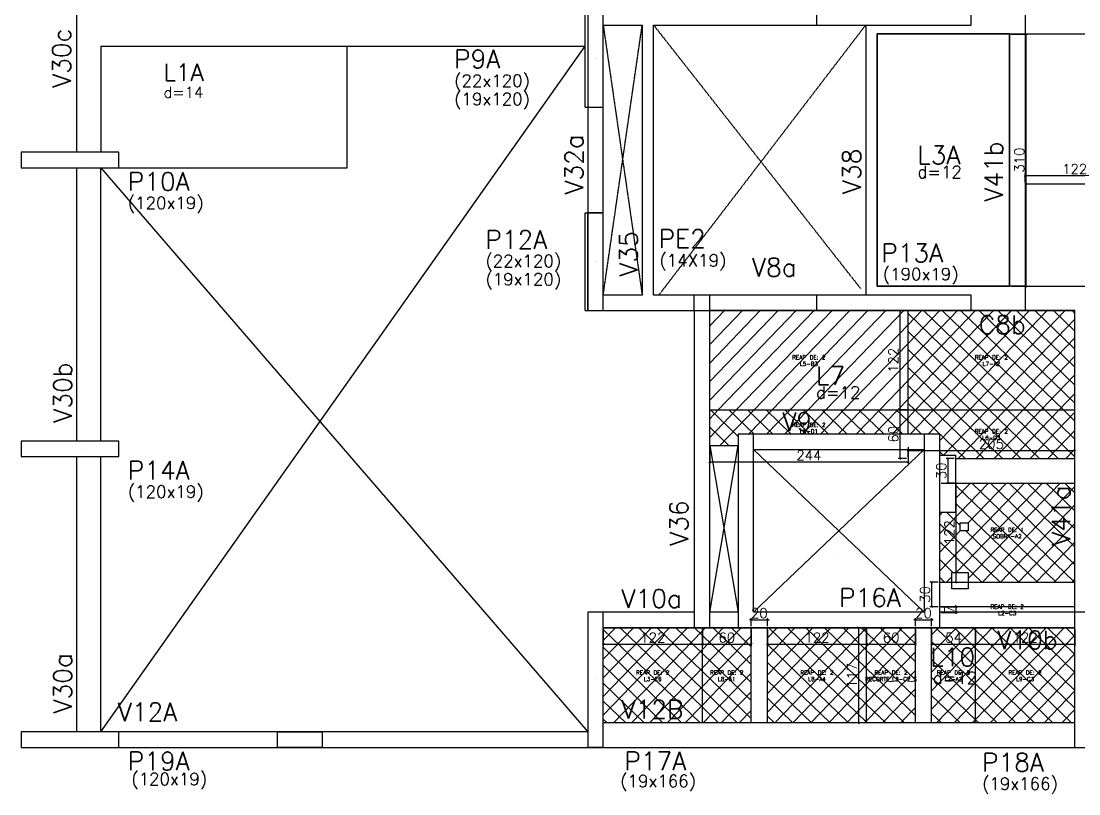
# Model space of a CAD drawing. Extents: x -40810 to 33675, y -2018 to 21213.
# Drawn here: x 17748 to 19049, y 14412 to 15362 of the extents above; entities that cross this region are included whole.
import ezdxf
from ezdxf.enums import TextEntityAlignment as Align

# ---------------------------------------------------------------- set-up
doc = ezdxf.new("R2010")
doc.units = 0
doc.linetypes.add('ESTILO_TQS_0001', pattern=[1, 0.7, -0.3])
doc.linetypes.add('TRAZO_HUECO', pattern=[0.75, 0.5, -0.25])
doc.layers.get('0').update_dxf_attribs({"color": 1, "lineweight": 9})
for name, color, linetype in [('1', 5, 'Continuous'), ('10', 7, 'Continuous'), ('12', 3, 'Continuous'), ('13', 7, 'Continuous'), ('18', 9, 'Continuous'), ('19', 5, 'Continuous'), ('201', 7, 'ESTILO_TQS_0001'), ('241', 7, 'TRAZO_HUECO'), ('242', 3, 'Continuous'), ('3', 2, 'Continuous'), ('4', 2, 'Continuous'), ('42', 7, 'Continuous'), ('8', 5, 'Continuous'), ('9', 3, 'Continuous'), ('NOMENCLATURA', 7, 'Continuous'), ('P-NOTAS', 7, 'Continuous'), ('Painéis', 255, 'Continuous')]:
    doc.layers.add(name, color=color, linetype=linetype)
doc.layers.add('REAPROVEITAMENTO', color=251, linetype='Continuous', lineweight=9)
doc.styles.add('Romans', font='romans.shx', dxfattribs={"height": 12})
doc.styles.get("Standard").update_dxf_attribs({"font": 'romans.shx', "width": 0.8})
doc.styles.add('standart', font='txt.shx')
doc.dimstyles.new('cotas', dxfattribs={"dimtxt": 9, "dimasz": 2, "dimexe": 2, "dimexo": 2, "dimgap": 2, "dimtad": 1, "dimdec": 1, "dimzin": 12, "dimdsep": 46, "dimtxsty": 'Romans', "dimblk": 'OBLIQUE', "dimcen": 9, "dimclrd": 4, "dimclre": 4, "dimclrt": 240, "dimaunit": 1, "dimadec": 8, "dimazin": 3, "dimtfac": 1, "dimtdec": 1, "dimtix": 1, "dimtmove": 0, "dimatfit": 2, "dimldrblk": 'OBLIQUE', "dimfxl": 1, "dimtolj": 1, "dimtzin": 0, "dimlwd": -1, "dimlwe": -1, "dimarcsym": 0})
pattern_1 = [(46, (-222.171, -201.545), (-11.419519, 11.027702), []), (136, (-222.171, -201.545), (-11.027702, -11.419519), [])]

# ---------------------------------------------------------------- blocks, each defined once
blk = doc.blocks.new('_Oblique')
at = {"color": 0, "linetype": 'ByBlock', "lineweight": -2}
blk.add_line((-0.5, -0.5), (0.5, 0.5), dxfattribs=at)
blk = doc.blocks.new('*D4016')
at = {"layer": 'Defpoints', "color": 0, "linetype": 'Continuous', "ltscale": 30, "transparency": 16777216}
for p in [(18963.6, 15346.2), (18963.6, 15036.2), (18983.6, 15036.2)]:
    blk.add_point(p, dxfattribs=at)
at = {"layer": 'P-NOTAS', "color": 4, "linetype": 'Continuous', "ltscale": 30, "transparency": 16777216}
for p, q in [((18965.6, 15346.2), (18985.6, 15346.2)), ((18983.6, 15346.2), (18983.6, 15036.2)), ((18965.6, 15036.2), (18985.6, 15036.2))]:
    blk.add_line(p, q, dxfattribs=at)
at = {"layer": 'P-NOTAS', "color": 4, "linetype": 'Continuous', "ltscale": 30, "transparency": 16777216, "xscale": 2, "yscale": 2, "zscale": 2}
for p, rotation in [((18983.6, 15346.2), 90), ((18983.6, 15036.2), 270)]:
    blk.add_blockref('_Oblique', p, dxfattribs=dict(at, rotation=rotation))
at = {"layer": 'P-NOTAS', "color": 240, "linetype": 'Continuous', "ltscale": 30, "transparency": 16777216, "insert": (18975.6, 15191.2), "char_height": 12, "attachment_point": 5, "rotation": 90, "style": 'Romans'}
blk.add_mtext('\\A1;310', dxfattribs=at)
blk = doc.blocks.new('*D4017')
at = {"layer": 'Defpoints', "color": 0, "linetype": 'Continuous', "ltscale": 30, "transparency": 16777216}
for p in [(18594.7, 14840.2), (18838.7, 14840.2), (18838.7, 14820.2)]:
    blk.add_point(p, dxfattribs=at)
at = {"layer": 'P-NOTAS', "color": 4, "linetype": 'Continuous', "ltscale": 30, "transparency": 16777216}
for p, q in [((18594.7, 14838.2), (18594.7, 14818.2)), ((18838.7, 14838.2), (18838.7, 14818.2)), ((18594.7, 14820.2), (18838.7, 14820.2))]:
    blk.add_line(p, q, dxfattribs=at)
at = {"layer": 'P-NOTAS', "color": 4, "linetype": 'Continuous', "ltscale": 30, "transparency": 16777216, "xscale": 2, "yscale": 2, "zscale": 2, "rotation": 180}
blk.add_blockref('_Oblique', (18594.7, 14820.2), dxfattribs=at)
at = {"layer": 'P-NOTAS', "color": 4, "linetype": 'Continuous', "ltscale": 30, "transparency": 16777216, "xscale": 2, "yscale": 2, "zscale": 2}
blk.add_blockref('_Oblique', (18838.7, 14820.2), dxfattribs=at)
at = {"layer": 'P-NOTAS', "color": 240, "linetype": 'Continuous', "ltscale": 30, "transparency": 16777216, "insert": (18716.7, 14828.2), "char_height": 12, "attachment_point": 5, "style": 'Romans'}
blk.add_mtext('\\A1;244', dxfattribs=at)
blk = doc.blocks.new('*D4018')
at = {"layer": 'Defpoints', "color": 0, "linetype": 'Continuous', "ltscale": 30, "transparency": 16777216}
for p in [(19043.7, 14834.2), (18838.7, 14824.2), (19043.7, 14824.2)]:
    blk.add_point(p, dxfattribs=at)
at = {"layer": 'P-NOTAS', "color": 4, "linetype": 'Continuous', "ltscale": 30, "transparency": 16777216}
for p, q in [((18838.7, 14826.2), (18838.7, 14836.2)), ((18838.7, 14834.2), (19043.7, 14834.2)), ((19043.7, 14826.2), (19043.7, 14836.2))]:
    blk.add_line(p, q, dxfattribs=at)
at = {"layer": 'P-NOTAS', "color": 4, "linetype": 'Continuous', "ltscale": 30, "transparency": 16777216, "xscale": 2, "yscale": 2, "zscale": 2, "rotation": 180}
blk.add_blockref('_Oblique', (18838.7, 14834.2), dxfattribs=at)
at = {"layer": 'P-NOTAS', "color": 4, "linetype": 'Continuous', "ltscale": 30, "transparency": 16777216, "xscale": 2, "yscale": 2, "zscale": 2}
blk.add_blockref('_Oblique', (19043.7, 14834.2), dxfattribs=at)
at = {"layer": 'P-NOTAS', "color": 240, "linetype": 'Continuous', "ltscale": 30, "transparency": 16777216, "insert": (18941.2, 14842.2), "char_height": 12, "attachment_point": 5, "style": 'Romans'}
blk.add_mtext('\\A1;205', dxfattribs=at)
blk = doc.blocks.new('*D4019')
at = {"layer": 'Defpoints', "color": 0, "linetype": 'Continuous', "ltscale": 30, "transparency": 16777216}
for p in [(18838.6, 15006.2), (18828.6, 14884.2), (18838.6, 14884.2)]:
    blk.add_point(p, dxfattribs=at)
at = {"layer": 'P-NOTAS', "color": 4, "linetype": 'Continuous', "ltscale": 30, "transparency": 16777216}
for p, q in [((18836.6, 15006.2), (18826.6, 15006.2)), ((18828.6, 15006.2), (18828.6, 14884.2)), ((18836.6, 14884.2), (18826.6, 14884.2))]:
    blk.add_line(p, q, dxfattribs=at)
at = {"layer": 'P-NOTAS', "color": 4, "linetype": 'Continuous', "ltscale": 30, "transparency": 16777216, "xscale": 2, "yscale": 2, "zscale": 2}
for p, rotation in [((18828.6, 15006.2), 90), ((18828.6, 14884.2), 270)]:
    blk.add_blockref('_Oblique', p, dxfattribs=dict(at, rotation=rotation))
at = {"layer": 'P-NOTAS', "color": 240, "linetype": 'Continuous', "ltscale": 30, "transparency": 16777216, "insert": (18820.6, 14945.2), "char_height": 12, "attachment_point": 5, "rotation": 90, "style": 'Romans'}
blk.add_mtext('\\A1;122', dxfattribs=at)
blk = doc.blocks.new('*D4020')
at = {"layer": 'Defpoints', "color": 0, "linetype": 'Continuous', "ltscale": 30, "transparency": 16777216}
for p in [(18838.6, 14884.2), (18828.6, 14824.2), (18838.6, 14824.2)]:
    blk.add_point(p, dxfattribs=at)
at = {"layer": 'P-NOTAS', "color": 4, "linetype": 'Continuous', "ltscale": 30, "transparency": 16777216}
for p, q in [((18836.6, 14884.2), (18826.6, 14884.2)), ((18828.6, 14884.2), (18828.6, 14824.2)), ((18836.6, 14824.2), (18826.6, 14824.2))]:
    blk.add_line(p, q, dxfattribs=at)
at = {"layer": 'P-NOTAS', "color": 4, "linetype": 'Continuous', "ltscale": 30, "transparency": 16777216, "xscale": 2, "yscale": 2, "zscale": 2}
for p, rotation in [((18828.6, 14884.2), 90), ((18828.6, 14824.2), 270)]:
    blk.add_blockref('_Oblique', p, dxfattribs=dict(at, rotation=rotation))
at = {"layer": 'P-NOTAS', "color": 240, "linetype": 'Continuous', "ltscale": 30, "transparency": 16777216, "insert": (18820.6, 14854.2), "char_height": 12, "attachment_point": 5, "rotation": 90, "style": 'Romans'}
blk.add_mtext('\\A1;60', dxfattribs=at)
blk = doc.blocks.new('*D4021')
at = {"layer": 'Defpoints', "color": 0, "linetype": 'Continuous', "ltscale": 30, "transparency": 16777216}
for p in [(18897.6, 14824.2), (18887.6, 14794.2), (18897.6, 14794.2)]:
    blk.add_point(p, dxfattribs=at)
at = {"layer": 'P-NOTAS', "color": 4, "linetype": 'Continuous', "ltscale": 30, "transparency": 16777216}
for p, q in [((18895.6, 14824.2), (18885.6, 14824.2)), ((18887.6, 14824.2), (18887.6, 14794.2)), ((18895.6, 14794.2), (18885.6, 14794.2))]:
    blk.add_line(p, q, dxfattribs=at)
at = {"layer": 'P-NOTAS', "color": 4, "linetype": 'Continuous', "ltscale": 30, "transparency": 16777216, "xscale": 2, "yscale": 2, "zscale": 2}
for p, rotation in [((18887.6, 14824.2), 90), ((18887.6, 14794.2), 270)]:
    blk.add_blockref('_Oblique', p, dxfattribs=dict(at, rotation=rotation))
at = {"layer": 'P-NOTAS', "color": 240, "linetype": 'Continuous', "ltscale": 30, "transparency": 16777216, "insert": (18879.6, 14809.2), "char_height": 12, "attachment_point": 5, "rotation": 90, "style": 'Romans'}
blk.add_mtext('\\A1;30', dxfattribs=at)
blk = doc.blocks.new('*D4022')
at = {"layer": 'Defpoints', "color": 0, "linetype": 'Continuous', "ltscale": 30, "transparency": 16777216}
for p in [(18877.6, 14794.2), (18877.6, 14672.2), (18897.6, 14672.2)]:
    blk.add_point(p, dxfattribs=at)
at = {"layer": 'P-NOTAS', "color": 4, "linetype": 'Continuous', "ltscale": 30, "transparency": 16777216}
for p, q in [((18879.6, 14794.2), (18899.6, 14794.2)), ((18897.6, 14794.2), (18897.6, 14672.2)), ((18879.6, 14672.2), (18899.6, 14672.2))]:
    blk.add_line(p, q, dxfattribs=at)
at = {"layer": 'P-NOTAS', "color": 4, "linetype": 'Continuous', "ltscale": 30, "transparency": 16777216, "xscale": 2, "yscale": 2, "zscale": 2}
for p, rotation in [((18897.6, 14794.2), 90), ((18897.6, 14672.2), 270)]:
    blk.add_blockref('_Oblique', p, dxfattribs=dict(at, rotation=rotation))
at = {"layer": 'P-NOTAS', "color": 240, "linetype": 'Continuous', "ltscale": 30, "transparency": 16777216, "insert": (18889.6, 14733.2), "char_height": 12, "attachment_point": 5, "rotation": 90, "style": 'Romans'}
blk.add_mtext('\\A1;122', dxfattribs=at)
blk = doc.blocks.new('*D4023')
at = {"layer": 'Defpoints', "color": 0, "linetype": 'Continuous', "ltscale": 30, "transparency": 16777216}
for p in [(18877.6, 14672.2), (18867.6, 14642.2), (18877.6, 14642.2)]:
    blk.add_point(p, dxfattribs=at)
at = {"layer": 'P-NOTAS', "color": 4, "linetype": 'Continuous', "ltscale": 30, "transparency": 16777216}
for p, q in [((18875.6, 14672.2), (18865.6, 14672.2)), ((18867.6, 14672.2), (18867.6, 14642.2)), ((18875.6, 14642.2), (18865.6, 14642.2))]:
    blk.add_line(p, q, dxfattribs=at)
at = {"layer": 'P-NOTAS', "color": 4, "linetype": 'Continuous', "ltscale": 30, "transparency": 16777216, "xscale": 2, "yscale": 2, "zscale": 2}
for p, rotation in [((18867.6, 14672.2), 90), ((18867.6, 14642.2), 270)]:
    blk.add_blockref('_Oblique', p, dxfattribs=dict(at, rotation=rotation))
at = {"layer": 'P-NOTAS', "color": 240, "linetype": 'Continuous', "ltscale": 30, "transparency": 16777216, "insert": (18859.6, 14657.2), "char_height": 12, "attachment_point": 5, "rotation": 90, "style": 'Romans'}
blk.add_mtext('\\A1;30', dxfattribs=at)
blk = doc.blocks.new('*D4024')
at = {"layer": 'Defpoints', "color": 0, "linetype": 'Continuous', "ltscale": 30, "transparency": 16777216}
for p in [(18877.6, 14642.2), (18877.6, 14635.2), (18897.6, 14635.2)]:
    blk.add_point(p, dxfattribs=at)
at = {"layer": 'P-NOTAS', "color": 4, "linetype": 'Continuous', "ltscale": 30, "transparency": 16777216}
for p, q in [((18879.6, 14642.2), (18899.6, 14642.2)), ((18897.6, 14642.2), (18897.6, 14644.2)), ((18897.6, 14642.2), (18897.6, 14635.2)), ((18879.6, 14635.2), (18899.6, 14635.2)), ((18897.6, 14635.2), (18897.6, 14633.2))]:
    blk.add_line(p, q, dxfattribs=at)
at = {"layer": 'P-NOTAS', "color": 4, "linetype": 'Continuous', "ltscale": 30, "transparency": 16777216, "xscale": 2, "yscale": 2, "zscale": 2}
for p, rotation in [((18897.6, 14642.2), 270), ((18897.6, 14635.2), 90)]:
    blk.add_blockref('_Oblique', p, dxfattribs=dict(at, rotation=rotation))
at = {"layer": 'P-NOTAS', "color": 240, "linetype": 'Continuous', "ltscale": 30, "transparency": 16777216, "insert": (18889.6, 14638.7), "char_height": 12, "attachment_point": 5, "rotation": 90, "style": 'Romans'}
blk.add_mtext('\\A1;7', dxfattribs=at)
blk = doc.blocks.new('*D4025')
at = {"layer": 'Defpoints', "color": 0, "linetype": 'Continuous', "ltscale": 30, "transparency": 16777216}
for p in [(18463.7, 14616.2), (18585.7, 14616.2), (18585.7, 14596.2)]:
    blk.add_point(p, dxfattribs=at)
at = {"layer": 'P-NOTAS', "color": 4, "linetype": 'Continuous', "ltscale": 30, "transparency": 16777216}
for p, q in [((18463.7, 14614.2), (18463.7, 14594.2)), ((18585.7, 14614.2), (18585.7, 14594.2)), ((18463.7, 14596.2), (18585.7, 14596.2))]:
    blk.add_line(p, q, dxfattribs=at)
at = {"layer": 'P-NOTAS', "color": 4, "linetype": 'Continuous', "ltscale": 30, "transparency": 16777216, "xscale": 2, "yscale": 2, "zscale": 2, "rotation": 180}
blk.add_blockref('_Oblique', (18463.7, 14596.2), dxfattribs=at)
at = {"layer": 'P-NOTAS', "color": 4, "linetype": 'Continuous', "ltscale": 30, "transparency": 16777216, "xscale": 2, "yscale": 2, "zscale": 2}
blk.add_blockref('_Oblique', (18585.7, 14596.2), dxfattribs=at)
at = {"layer": 'P-NOTAS', "color": 240, "linetype": 'Continuous', "ltscale": 30, "transparency": 16777216, "insert": (18524.7, 14604.2), "char_height": 12, "attachment_point": 5, "style": 'Romans'}
blk.add_mtext('\\A1;122', dxfattribs=at)
blk = doc.blocks.new('*D4026')
at = {"layer": 'Defpoints', "color": 0, "linetype": 'Continuous', "ltscale": 30, "transparency": 16777216}
for p in [(18585.7, 14616.2), (18645.7, 14616.2), (18645.7, 14596.2)]:
    blk.add_point(p, dxfattribs=at)
at = {"layer": 'P-NOTAS', "color": 4, "linetype": 'Continuous', "ltscale": 30, "transparency": 16777216}
for p, q in [((18585.7, 14614.2), (18585.7, 14594.2)), ((18645.7, 14614.2), (18645.7, 14594.2)), ((18585.7, 14596.2), (18645.7, 14596.2))]:
    blk.add_line(p, q, dxfattribs=at)
at = {"layer": 'P-NOTAS', "color": 4, "linetype": 'Continuous', "ltscale": 30, "transparency": 16777216, "xscale": 2, "yscale": 2, "zscale": 2, "rotation": 180}
blk.add_blockref('_Oblique', (18585.7, 14596.2), dxfattribs=at)
at = {"layer": 'P-NOTAS', "color": 4, "linetype": 'Continuous', "ltscale": 30, "transparency": 16777216, "xscale": 2, "yscale": 2, "zscale": 2}
blk.add_blockref('_Oblique', (18645.7, 14596.2), dxfattribs=at)
at = {"layer": 'P-NOTAS', "color": 240, "linetype": 'Continuous', "ltscale": 30, "transparency": 16777216, "insert": (18615.7, 14604.2), "char_height": 12, "attachment_point": 5, "style": 'Romans'}
blk.add_mtext('\\A1;60', dxfattribs=at)
blk = doc.blocks.new('*D4027')
at = {"layer": 'Defpoints', "color": 0, "linetype": 'Continuous', "ltscale": 30, "transparency": 16777216}
for p in [(18665.7, 14626.2), (18645.7, 14616.2), (18665.7, 14616.2)]:
    blk.add_point(p, dxfattribs=at)
at = {"layer": 'P-NOTAS', "color": 4, "linetype": 'Continuous', "ltscale": 30, "transparency": 16777216}
for p, q in [((18645.7, 14626.2), (18643.7, 14626.2)), ((18645.7, 14618.2), (18645.7, 14628.2)), ((18645.7, 14626.2), (18665.7, 14626.2)), ((18665.7, 14618.2), (18665.7, 14628.2)), ((18665.7, 14626.2), (18667.7, 14626.2))]:
    blk.add_line(p, q, dxfattribs=at)
at = {"layer": 'P-NOTAS', "color": 4, "linetype": 'Continuous', "ltscale": 30, "transparency": 16777216, "xscale": 2, "yscale": 2, "zscale": 2}
blk.add_blockref('_Oblique', (18645.7, 14626.2), dxfattribs=at)
at = {"layer": 'P-NOTAS', "color": 4, "linetype": 'Continuous', "ltscale": 30, "transparency": 16777216, "xscale": 2, "yscale": 2, "zscale": 2, "rotation": 180}
blk.add_blockref('_Oblique', (18665.7, 14626.2), dxfattribs=at)
at = {"layer": 'P-NOTAS', "color": 240, "linetype": 'Continuous', "ltscale": 30, "transparency": 16777216, "insert": (18655.7, 14634.2), "char_height": 12, "attachment_point": 5, "style": 'Romans'}
blk.add_mtext('\\A1;20', dxfattribs=at)
blk = doc.blocks.new('*D4028')
at = {"layer": 'Defpoints', "color": 0, "linetype": 'Continuous', "ltscale": 30, "transparency": 16777216}
for p in [(18665.7, 14616.2), (18787.7, 14616.2), (18787.7, 14596.2)]:
    blk.add_point(p, dxfattribs=at)
at = {"layer": 'P-NOTAS', "color": 4, "linetype": 'Continuous', "ltscale": 30, "transparency": 16777216}
for p, q in [((18665.7, 14614.2), (18665.7, 14594.2)), ((18787.7, 14614.2), (18787.7, 14594.2)), ((18665.7, 14596.2), (18787.7, 14596.2))]:
    blk.add_line(p, q, dxfattribs=at)
at = {"layer": 'P-NOTAS', "color": 4, "linetype": 'Continuous', "ltscale": 30, "transparency": 16777216, "xscale": 2, "yscale": 2, "zscale": 2, "rotation": 180}
blk.add_blockref('_Oblique', (18665.7, 14596.2), dxfattribs=at)
at = {"layer": 'P-NOTAS', "color": 4, "linetype": 'Continuous', "ltscale": 30, "transparency": 16777216, "xscale": 2, "yscale": 2, "zscale": 2}
blk.add_blockref('_Oblique', (18787.7, 14596.2), dxfattribs=at)
at = {"layer": 'P-NOTAS', "color": 240, "linetype": 'Continuous', "ltscale": 30, "transparency": 16777216, "insert": (18726.7, 14604.2), "char_height": 12, "attachment_point": 5, "style": 'Romans'}
blk.add_mtext('\\A1;122', dxfattribs=at)
blk = doc.blocks.new('*D4029')
at = {"layer": 'Defpoints', "color": 0, "linetype": 'Continuous', "ltscale": 30, "transparency": 16777216}
for p in [(18787.7, 14616.2), (18847.7, 14616.2), (18847.7, 14596.2)]:
    blk.add_point(p, dxfattribs=at)
at = {"layer": 'P-NOTAS', "color": 4, "linetype": 'Continuous', "ltscale": 30, "transparency": 16777216}
for p, q in [((18787.7, 14614.2), (18787.7, 14594.2)), ((18847.7, 14614.2), (18847.7, 14594.2)), ((18787.7, 14596.2), (18847.7, 14596.2))]:
    blk.add_line(p, q, dxfattribs=at)
at = {"layer": 'P-NOTAS', "color": 4, "linetype": 'Continuous', "ltscale": 30, "transparency": 16777216, "xscale": 2, "yscale": 2, "zscale": 2, "rotation": 180}
blk.add_blockref('_Oblique', (18787.7, 14596.2), dxfattribs=at)
at = {"layer": 'P-NOTAS', "color": 4, "linetype": 'Continuous', "ltscale": 30, "transparency": 16777216, "xscale": 2, "yscale": 2, "zscale": 2}
blk.add_blockref('_Oblique', (18847.7, 14596.2), dxfattribs=at)
at = {"layer": 'P-NOTAS', "color": 240, "linetype": 'Continuous', "ltscale": 30, "transparency": 16777216, "insert": (18817.7, 14604.2), "char_height": 12, "attachment_point": 5, "style": 'Romans'}
blk.add_mtext('\\A1;60', dxfattribs=at)
blk = doc.blocks.new('*D4030')
at = {"layer": 'Defpoints', "color": 0, "linetype": 'Continuous', "ltscale": 30, "transparency": 16777216}
for p in [(18867.7, 14626.2), (18847.7, 14616.2), (18867.7, 14616.2)]:
    blk.add_point(p, dxfattribs=at)
at = {"layer": 'P-NOTAS', "color": 4, "linetype": 'Continuous', "ltscale": 30, "transparency": 16777216}
for p, q in [((18847.7, 14626.2), (18845.7, 14626.2)), ((18847.7, 14618.2), (18847.7, 14628.2)), ((18847.7, 14626.2), (18867.7, 14626.2)), ((18867.7, 14618.2), (18867.7, 14628.2)), ((18867.7, 14626.2), (18869.7, 14626.2))]:
    blk.add_line(p, q, dxfattribs=at)
at = {"layer": 'P-NOTAS', "color": 4, "linetype": 'Continuous', "ltscale": 30, "transparency": 16777216, "xscale": 2, "yscale": 2, "zscale": 2}
blk.add_blockref('_Oblique', (18847.7, 14626.2), dxfattribs=at)
at = {"layer": 'P-NOTAS', "color": 4, "linetype": 'Continuous', "ltscale": 30, "transparency": 16777216, "xscale": 2, "yscale": 2, "zscale": 2, "rotation": 180}
blk.add_blockref('_Oblique', (18867.7, 14626.2), dxfattribs=at)
at = {"layer": 'P-NOTAS', "color": 240, "linetype": 'Continuous', "ltscale": 30, "transparency": 16777216, "insert": (18857.7, 14634.2), "char_height": 12, "attachment_point": 5, "style": 'Romans'}
blk.add_mtext('\\A1;20', dxfattribs=at)
blk = doc.blocks.new('*D4031')
at = {"layer": 'Defpoints', "color": 0, "linetype": 'Continuous', "ltscale": 30, "transparency": 16777216}
for p in [(18867.7, 14616.2), (18921.7, 14616.2), (18921.7, 14596.2)]:
    blk.add_point(p, dxfattribs=at)
at = {"layer": 'P-NOTAS', "color": 4, "linetype": 'Continuous', "ltscale": 30, "transparency": 16777216}
for p, q in [((18867.7, 14614.2), (18867.7, 14594.2)), ((18921.7, 14614.2), (18921.7, 14594.2)), ((18867.7, 14596.2), (18921.7, 14596.2))]:
    blk.add_line(p, q, dxfattribs=at)
at = {"layer": 'P-NOTAS', "color": 4, "linetype": 'Continuous', "ltscale": 30, "transparency": 16777216, "xscale": 2, "yscale": 2, "zscale": 2, "rotation": 180}
blk.add_blockref('_Oblique', (18867.7, 14596.2), dxfattribs=at)
at = {"layer": 'P-NOTAS', "color": 4, "linetype": 'Continuous', "ltscale": 30, "transparency": 16777216, "xscale": 2, "yscale": 2, "zscale": 2}
blk.add_blockref('_Oblique', (18921.7, 14596.2), dxfattribs=at)
at = {"layer": 'P-NOTAS', "color": 240, "linetype": 'Continuous', "ltscale": 30, "transparency": 16777216, "insert": (18894.7, 14604.2), "char_height": 12, "attachment_point": 5, "style": 'Romans'}
blk.add_mtext('\\A1;54', dxfattribs=at)
blk = doc.blocks.new('*D4032')
at = {"layer": 'Defpoints', "color": 0, "linetype": 'Continuous', "ltscale": 30, "transparency": 16777216}
for p in [(18921.7, 14616.2), (19043.7, 14616.2), (19043.7, 14596.2)]:
    blk.add_point(p, dxfattribs=at)
at = {"layer": 'P-NOTAS', "color": 4, "linetype": 'Continuous', "ltscale": 30, "transparency": 16777216}
for p, q in [((18921.7, 14614.2), (18921.7, 14594.2)), ((19043.7, 14614.2), (19043.7, 14594.2)), ((18921.7, 14596.2), (19043.7, 14596.2))]:
    blk.add_line(p, q, dxfattribs=at)
at = {"layer": 'P-NOTAS', "color": 4, "linetype": 'Continuous', "ltscale": 30, "transparency": 16777216, "xscale": 2, "yscale": 2, "zscale": 2, "rotation": 180}
blk.add_blockref('_Oblique', (18921.7, 14596.2), dxfattribs=at)
at = {"layer": 'P-NOTAS', "color": 4, "linetype": 'Continuous', "ltscale": 30, "transparency": 16777216, "xscale": 2, "yscale": 2, "zscale": 2}
blk.add_blockref('_Oblique', (19043.7, 14596.2), dxfattribs=at)
at = {"layer": 'P-NOTAS', "color": 240, "linetype": 'Continuous', "ltscale": 30, "transparency": 16777216, "insert": (18982.7, 14604.2), "char_height": 12, "attachment_point": 5, "style": 'Romans'}
blk.add_mtext('\\A1;122', dxfattribs=at)
blk = doc.blocks.new('*D4033')
at = {"layer": 'Defpoints', "color": 0, "linetype": 'Continuous', "ltscale": 30, "transparency": 16777216}
for p in [(18787.6, 14616.2), (18777.6, 14499.2), (18787.6, 14499.2)]:
    blk.add_point(p, dxfattribs=at)
at = {"layer": 'P-NOTAS', "color": 4, "linetype": 'Continuous', "ltscale": 30, "transparency": 16777216}
for p, q in [((18785.6, 14616.2), (18775.6, 14616.2)), ((18777.6, 14616.2), (18777.6, 14499.2)), ((18785.6, 14499.2), (18775.6, 14499.2))]:
    blk.add_line(p, q, dxfattribs=at)
at = {"layer": 'P-NOTAS', "color": 4, "linetype": 'Continuous', "ltscale": 30, "transparency": 16777216, "xscale": 2, "yscale": 2, "zscale": 2}
for p, rotation in [((18777.6, 14616.2), 90), ((18777.6, 14499.2), 270)]:
    blk.add_blockref('_Oblique', p, dxfattribs=dict(at, rotation=rotation))
at = {"layer": 'P-NOTAS', "color": 240, "linetype": 'Continuous', "ltscale": 30, "transparency": 16777216, "insert": (18769.6, 14557.7), "char_height": 12, "attachment_point": 5, "rotation": 90, "style": 'Romans'}
blk.add_mtext('\\A1;117', dxfattribs=at)
blk = doc.blocks.new('*D4034')
at = {"layer": 'Defpoints', "color": 0, "linetype": 'Continuous', "ltscale": 30, "transparency": 16777216}
for p in [(19104.7, 15172.2), (18982.7, 15162.2), (19104.7, 15162.2)]:
    blk.add_point(p, dxfattribs=at)
at = {"layer": 'P-NOTAS', "color": 4, "linetype": 'Continuous', "ltscale": 30, "transparency": 16777216}
for p, q in [((18982.7, 15164.2), (18982.7, 15174.2)), ((18982.7, 15172.2), (19104.7, 15172.2)), ((19104.7, 15164.2), (19104.7, 15174.2))]:
    blk.add_line(p, q, dxfattribs=at)
at = {"layer": 'P-NOTAS', "color": 4, "linetype": 'Continuous', "ltscale": 30, "transparency": 16777216, "xscale": 2, "yscale": 2, "zscale": 2, "rotation": 180}
blk.add_blockref('_Oblique', (18982.7, 15172.2), dxfattribs=at)
at = {"layer": 'P-NOTAS', "color": 4, "linetype": 'Continuous', "ltscale": 30, "transparency": 16777216, "xscale": 2, "yscale": 2, "zscale": 2}
blk.add_blockref('_Oblique', (19104.7, 15172.2), dxfattribs=at)
at = {"layer": 'P-NOTAS', "color": 240, "linetype": 'Continuous', "ltscale": 30, "transparency": 16777216, "insert": (19043.7, 15180.2), "char_height": 12, "attachment_point": 5, "style": 'Romans'}
blk.add_mtext('\\A1;122', dxfattribs=at)

msp = doc.modelspace()

# ---------------------------------------------------------------- hatches: boundary and pattern name
at = {"layer": 'REAPROVEITAMENTO', "linetype": 'Continuous', "ltscale": 30, "true_color": 0xf8d731, "transparency": 33554687}
h = msp.add_hatch(dxfattribs=at)
h.set_pattern_fill('ANSI31', color=40, scale=5, angle=1)
h.set_pattern_definition([(46, (-222.171, -201.545), (-11.419519, 11.027702), [])])
h.paths.add_polyline_path([(18838.652, 15006.224), (18726.152, 15006.224), (18594.623, 15006.224), (18594.623, 14884.224), (18838.652, 14884.224)])
h.paths.add_polyline_path([(18724.156, 14909.369), (18767.549, 14909.369), (18767.549, 14943.119), (18724.156, 14943.119)], flags=24)
h.paths.add_polyline_path([(18723.888, 14894.244), (18787.817, 14894.244), (18787.817, 14916.744), (18723.888, 14916.744)], flags=24)
h = msp.add_hatch(dxfattribs=at)
h.set_pattern_fill('ANSI37', color=40, scale=5, angle=1)
h.set_pattern_definition(pattern_1)
h.paths.add_polyline_path([(19043.623, 15006.224), (18916.152, 15006.224), (18838.652, 15006.224), (18838.652, 14884.224), (19043.623, 14884.224)])
h.paths.add_polyline_path([(18923.342, 14971.996), (18992.449, 14971.996), (18992.449, 15005.746), (18923.342, 15005.746)], flags=24)
h = msp.add_hatch(dxfattribs=at)
h.set_pattern_fill('ANSI37', color=40, scale=5, angle=1)
h.set_pattern_definition(pattern_1)
h.paths.add_polyline_path([(18838.652, 14884.224), (18594.623, 14884.224), (18594.623, 14840.269), (18629.623, 14840.269), (18629.623, 14854.269), (18648.623, 14854.269), (18838.652, 14854.269)])
h = msp.add_hatch(dxfattribs=at)
h.set_pattern_fill('ANSI37', color=40, scale=5, angle=1)
h.set_pattern_definition(pattern_1)
h.paths.add_polyline_path([(19043.623, 14884.224), (18838.652, 14884.224), (18838.652, 14854.269), (18858.623, 14854.269), (18877.623, 14854.269), (18877.623, 14828.269), (18897.623, 14828.269), (18897.623, 14824.224), (19043.623, 14824.224)])
h = msp.add_hatch(dxfattribs=at)
h.set_pattern_fill('ANSI37', color=40, scale=5, angle=1)
h.set_pattern_definition(pattern_1)
h.paths.add_polyline_path([(19043.623, 14794.224), (18897.623, 14794.224), (18897.623, 14758.269), (18877.623, 14758.269), (18877.623, 14672.224), (18892.623, 14672.224), (18892.623, 14684.269), (18912.623, 14684.269), (18912.623, 14672.224), (19043.623, 14672.224)])
h.paths.add_polyline_path([(18912.623, 14735.269), (18902.623, 14735.269), (18902.623, 14745.269), (18912.623, 14745.269)], flags=16)
h = msp.add_hatch(dxfattribs=at)
h.set_pattern_fill('ANSI37', color=40, scale=5, angle=1)
h.set_pattern_definition(pattern_1)
h.paths.add_polyline_path([(18585.652, 14616.224), (18463.623, 14616.224), (18463.623, 14499.269), (18464.623, 14499.269), (18585.652, 14499.269)])
h = msp.add_hatch(dxfattribs=at)
h.set_pattern_fill('ANSI37', color=40, scale=5, angle=1)
h.set_pattern_definition(pattern_1)
h.paths.add_polyline_path([(18645.652, 14616.224), (18629.652, 14616.224), (18585.652, 14616.224), (18585.652, 14499.269), (18645.652, 14499.269)])
h = msp.add_hatch(dxfattribs=at)
h.set_pattern_fill('ANSI37', color=40, scale=5, angle=1)
h.set_pattern_definition(pattern_1)
h.paths.add_polyline_path([(18787.652, 14616.224), (18665.652, 14616.224), (18665.652, 14499.269), (18787.652, 14499.269)])
h = msp.add_hatch(dxfattribs=at)
h.set_pattern_fill('ANSI37', color=40, scale=5, angle=1)
h.set_pattern_definition(pattern_1)
h.paths.add_polyline_path([(18847.652, 14616.224), (18787.652, 14616.224), (18787.652, 14499.269), (18847.652, 14499.269)])
h = msp.add_hatch(dxfattribs=at)
h.set_pattern_fill('ANSI37', color=40, scale=5, angle=1)
h.set_pattern_definition(pattern_1)
h.paths.add_polyline_path([(18921.652, 14616.224), (18877.652, 14616.224), (18867.652, 14616.224), (18867.652, 14499.269), (18921.652, 14499.269)])
h = msp.add_hatch(dxfattribs=at)
h.set_pattern_fill('ANSI37', color=40, scale=5, angle=1)
h.set_pattern_definition(pattern_1)
h.paths.add_polyline_path([(19043.623, 14616.224), (18921.652, 14616.224), (18921.652, 14499.269), (19043.623, 14499.269)])

# ---------------------------------------------------------------- linework, layer by layer
at = {"layer": '1'}
for p, q in [((18982.623, 15346.269), (19062.623, 15346.269)), ((17845.623, 15331.269), (18441.623, 15331.269)), ((17845.623, 15331.269), (17845.623, 15200.769)), ((18148.623, 15181.769), (18148.623, 15331.269)), ((17867.623, 15181.769), (18148.623, 15181.769)), ((18982.623, 15036.269), (19062.623, 15036.269)), ((18575.623, 14635.269), (18463.623, 14635.269))]:
    msp.add_line(p, q, dxfattribs=at)
for points in [[(17815.623, 15536.769), (17815.623, 15200.769)], [(18982.623, 15376.269), (18982.623, 15006.269)], [(18463.623, 15357.269), (18511.622, 15357.269)], [(18511.622, 15357.269), (18511.622, 15025.269)], [(18525.622, 15357.269), (18726.123, 15357.269)], [(18525.622, 15025.269), (18525.622, 15357.269)], [(18786.622, 15357.269), (18786.622, 15025.269)], [(18800.622, 15346.269), (18982.623, 15346.269)], [(18800.622, 15036.269), (18800.622, 15346.269)], [(18963.623, 15346.269), (18963.623, 15036.269)], [(18444.623, 15256.269), (18444.623, 15126.269)], [(18463.623, 15126.269), (18463.623, 15256.269)], [(17815.623, 15181.769), (17815.623, 14845.769)], [(17845.623, 14845.769), (17845.623, 15181.769)], [(18982.623, 15036.269), (18800.622, 15036.269)], [(18511.622, 15025.269), (18463.623, 15025.269)], [(18726.123, 15025.269), (18525.622, 15025.269)], [(18463.623, 15006.269), (18525.122, 15006.269)], [(18525.122, 15006.269), (18726.123, 15006.269)], [(18575.623, 15006.269), (18575.623, 14635.269)], [(18916.123, 15006.269), (19043.623, 15006.269)], [(19043.623, 15006.269), (19043.623, 14635.269)], [(18858.623, 14854.269), (18648.623, 14854.269)], [(18648.623, 14835.269), (18858.623, 14835.269)], [(17815.623, 14826.769), (17815.623, 14488.269)], [(17845.623, 14488.269), (17845.623, 14826.769)], [(19042.623, 14635.269), (18877.623, 14635.269)], [(18463.623, 14616.269), (18629.623, 14616.269)], [(18877.623, 14616.269), (19042.623, 14616.269)], [(18464.623, 14499.269), (18463.623, 14499.269)], [(19043.623, 14499.269), (18464.623, 14499.269)], [(18444.623, 14488.269), (17845.623, 14488.269)], [(17867.623, 14469.269), (18444.623, 14469.269)], [(18463.623, 14469.269), (18444.623, 14469.269)], [(18463.623, 14469.269), (19043.623, 14469.269)], [(18864.623, 14469.269), (19043.623, 14469.269)]]:
    msp.add_lwpolyline(points, dxfattribs=at)
at = {"layer": '18'}
msp.add_lwpolyline([(18063.12, 14488.269), (18118.12, 14488.269), (18118.12, 14469.269), (18063.12, 14469.269), (18063.12, 14488.269)], dxfattribs=at)
at = {"layer": '19'}
for p, q in [((17845.623, 14488.269), (18441.623, 15331.269)), ((17845.623, 15181.769), (18444.623, 14488.269)), ((18648.623, 14835.269), (18858.623, 14635.269)), ((18648.623, 14635.269), (18858.623, 14835.269))]:
    msp.add_line(p, q, dxfattribs=at)
at = {"layer": '201'}
for p, q in [((18575.623, 15006.269), (18575.623, 15025.269)), ((18575.623, 14635.269), (18575.623, 14616.269))]:
    msp.add_line(p, q, dxfattribs=at)
msp.add_lwpolyline([(18594.623, 14616.269), (18594.623, 15025.269)], dxfattribs=at)
at = {"layer": '201', "linetype": 'ESTILO_TQS_0001'}
msp.add_lwpolyline([(18629.623, 14635.269), (18594.623, 14635.269)], dxfattribs=at)
at = {"layer": '241'}
for p, q in [((18463.623, 15025.269), (18511.622, 15357.269)), ((18463.623, 15357.269), (18511.622, 15025.269)), ((18525.622, 15357.269), (18780.159, 15033.49)), ((18532.122, 15025.269), (18786.622, 15357.269))]:
    msp.add_line(p, q, dxfattribs=at)
at = {"layer": '242'}
for p, q in [((18454.123, 15316.269), (18454.123, 15316.269)), ((18455.623, 15316.269), (18455.623, 15316.269)), ((17822.623, 15191.269), (17822.623, 15191.269)), ((18454.123, 15066.269), (18454.123, 15066.269)), ((18455.623, 15066.269), (18455.623, 15066.269)), ((18821.123, 15015.769), (18821.123, 15015.769)), ((17822.623, 14836.269), (17822.623, 14836.269)), ((18753.623, 14701.749), (18753.623, 14701.749)), ((18454.123, 14552.269), (18454.123, 14552.269)), ((17822.623, 14478.769), (17822.623, 14478.769))]:
    msp.add_line(p, q, dxfattribs=at)
at = {"layer": '3'}
for points in [[(18444.623, 15256.269), (18463.623, 15256.269), (18463.623, 15376.269), (18444.623, 15376.269), (18444.623, 15256.269)], [(18726.123, 15357.269), (18916.123, 15357.269), (18916.123, 15376.269), (18726.123, 15376.269), (18726.123, 15357.269)], [(17747.623, 15181.769), (17867.623, 15181.769), (17867.623, 15200.769), (17747.623, 15200.769), (17747.623, 15181.769)], [(18444.623, 15006.269), (18463.623, 15006.269), (18463.623, 15126.269), (18444.623, 15126.269), (18444.623, 15006.269)], [(18726.123, 15006.269), (18916.123, 15006.269), (18916.123, 15025.269), (18726.123, 15025.269), (18726.123, 15006.269)], [(18858.623, 14854.269), (18858.623, 14635.269), (18648.623, 14635.269), (18648.623, 14854.269), (18629.623, 14854.269), (18629.623, 14616.269), (18877.623, 14616.269), (18877.623, 14854.269), (18858.623, 14854.269)], [(17747.623, 14826.769), (17867.623, 14826.769), (17867.623, 14845.769), (17747.623, 14845.769), (17747.623, 14826.769)], [(18444.623, 14469.269), (18463.623, 14469.269), (18463.623, 14635.269), (18444.623, 14635.269), (18444.623, 14469.269)], [(19043.623, 14469.269), (19062.623, 14469.269), (19062.623, 14635.269), (19043.623, 14635.269), (19043.623, 14469.269)], [(17747.623, 14469.269), (17867.623, 14469.269), (17867.623, 14488.269), (17747.623, 14488.269), (17747.623, 14469.269)]]:
    msp.add_lwpolyline(points, dxfattribs=at)
at = {"layer": '4'}
for p, q in [((18441.623, 15256.269), (18441.623, 15376.269)), ((18444.623, 15376.269), (18444.623, 15256.269)), ((18441.623, 15256.269), (18463.623, 15256.269)), ((18441.623, 15006.269), (18441.623, 15126.269)), ((18441.623, 15126.269), (18463.623, 15126.269)), ((18441.623, 15126.269), (18463.623, 15126.269)), ((18444.623, 15126.269), (18444.623, 15006.269)), ((18444.623, 15006.269), (18444.623, 15126.269)), ((18441.623, 15006.269), (18463.623, 15006.269)), ((18441.623, 15006.269), (18463.623, 15006.269))]:
    msp.add_line(p, q, dxfattribs=at)
at = {"layer": '42'}
for p, q in [((18594.623, 14635.269), (18629.623, 14840.269)), ((18594.623, 14840.269), (18629.623, 14635.269)), ((18877.623, 14828.269), (18897.623, 14828.269)), ((18897.623, 14758.269), (18897.623, 14828.269)), ((18877.623, 14758.269), (18897.623, 14758.269))]:
    msp.add_line(p, q, dxfattribs=at)
for points in [[(18594.623, 14840.269), (18629.623, 14840.269), (18629.623, 14635.269), (18594.623, 14635.269), (18594.623, 14840.269)], [(18902.623, 14745.269), (18912.623, 14745.269), (18912.623, 14735.269), (18902.623, 14735.269), (18902.623, 14745.269)], [(18892.623, 14684.269), (18912.623, 14684.269), (18912.623, 14664.269), (18892.623, 14664.269), (18892.623, 14684.269)]]:
    msp.add_lwpolyline(points, dxfattribs=at)
at = {"layer": 'NOMENCLATURA', "linetype": 'Continuous', "ltscale": 30}
msp.add_lwpolyline([(18963.623, 15346.269), (18800.622, 15346.269), (18800.622, 15036.269), (18963.623, 15036.269)], close=True, dxfattribs=at)
at = {"layer": 'Painéis', "linetype": 'Continuous', "ltscale": 30}
for points in [[(18963.652, 15346.224), (18800.651, 15346.224)], [(18982.652, 15162.224), (19639.652, 15162.224)], [(18726.152, 15006.224), (18594.652, 15006.224)], [(18916.152, 15006.224), (18726.152, 15006.224)], [(18838.652, 14854.224), (18838.652, 15006.224)], [(19043.652, 15006.224), (18916.152, 15006.224)], [(18594.652, 14884.224), (19043.652, 14884.224)], [(18897.652, 14824.224), (19043.652, 14824.224)], [(18897.652, 14794.224), (19043.652, 14794.224)], [(18877.652, 14672.224), (19043.652, 14672.224)], [(18877.652, 14642.224), (19043.652, 14642.224)], [(18629.652, 14616.224), (18463.652, 14616.224)], [(18585.652, 14499.224), (18585.652, 14616.224)], [(18877.652, 14616.224), (18629.652, 14616.224)], [(18645.652, 14499.224), (18645.652, 14616.224)], [(18665.652, 14499.224), (18665.652, 14616.224)], [(18787.652, 14499.224), (18787.652, 14616.224)], [(18847.652, 14499.224), (18847.652, 14616.224)], [(18867.652, 14499.224), (18867.652, 14616.224)], [(19043.652, 14616.224), (18877.652, 14616.224)], [(18921.652, 14499.224), (18921.652, 14616.224)]]:
    msp.add_lwpolyline(points, dxfattribs=at)

# ---------------------------------------------------------------- texts
at = {"layer": '10'}
for s, height, p in [('L1A', 21, (17922.753, 15288.595)), ('L3A', 22.5, (18850.237, 15186.208)), ('L7', 22.5, (18725.495, 14914.994)), ('L10', 22.5, (18866.22, 14568.976))]:
    msp.add_text(s, height=height, dxfattribs=at).set_placement(p)
at = {"layer": '12'}
for s, p in [('(22x120)', (18280.288, 15281.238)), ('(19x120)', (18280.288, 15258.738)), ('(120x19)', (17878.873, 15131.144)), ('(22x120)', (18318.76, 15059.77)), ('(19x120)', (18318.76, 15037.27)), ('(190x19)', (18807.581, 15043.553)), ('(120x19)', (17878.873, 14776.144)), ('(120x19)', (17883.136, 14422.928)), ('(19x166)', (18484.542, 14420.402)), ('(19x166)', (18929.732, 14417.111))]:
    msp.add_text(s, height=15, dxfattribs=at).set_placement(p)
at = {"layer": '13'}
for s, height, p in [('d=14', 13.5, (17922.753, 15267.7)), ('d=12', 15, (18850.237, 15169.208)), ('d=12', 15, (18725.495, 14897.994)), ('d=12', 15, (18869.057, 14547.259))]:
    msp.add_text(s, height=height, dxfattribs=at).set_placement(p)
at = {"layer": '8'}
for s, p in [('V30c', (17808.582, 15279.895)), ('V32a', (18438.998, 15148.769)), ('V41b', (18955.356, 15139.999)), ('V38', (18780.57, 15149.378)), ('V35', (18505.997, 15047.769)), ('V30b', (17809.998, 14868.269)), ('V41a', (19037.998, 14716.969)), ('V36', (18567.998, 14716.969)), ('V30a', (17809.998, 14510.769))]:
    msp.add_text(s, height=22.5, rotation=90, dxfattribs=at).set_placement(p)
for s, p in [('V8a', (18646.622, 15048.242)), ('C8b', (18925.753, 14977.621)), ('V9', (18684.024, 14858.536)), ('V10a', (18486.123, 14640.894)), ('V10b', (18948.505, 14590.082)), ('V12A', (17866.466, 14501.571)), ('V12B', (18486.123, 14504.894))]:
    msp.add_text(s, height=22.5, dxfattribs=at).set_placement(p)
at = {"layer": '9'}
for s, height, p in [('P9A', 22.5, (18280.288, 15304.238)), ('P10A', 22.5, (17878.873, 15153.644)), ('P12A', 22.5, (18318.76, 15082.27)), ('PE2', 22.5, (18531.888, 15083.215)), ('P13A', 22.5, (18805.698, 15065.891)), ('(14X19)', 15, (18532.818, 15060.409)), ('P14A', 22.5, (17878.873, 14798.644)), ('P16A', 22.5, (18753.744, 14642.196)), ('P19A', 22.5, (17878.873, 14441.144)), ('P17A', 22.5, (18489.816, 14441.144)), ('P18A', 22.5, (18929.732, 14439.611))]:
    msp.add_text(s, height=height, dxfattribs=at).set_placement(p)
at = {"layer": 'NOMENCLATURA', "linetype": 'Continuous', "ltscale": 30, "style": 'standart'}
for s, p in [('REAP DE: 2', (18716.652, 14948.724)), ('REAP DE: 2', (18941.152, 14948.724)), ('L5-B3', (18716.652, 14940.724)), ('L7-A2', (18941.152, 14940.724)), ('REAP DE: 2', (18716.652, 14865.724)), ('L6-D1', (18716.652, 14857.724)), ('REAP DE: 2', (18941.152, 14857.724)), ('L6-D3', (18941.152, 14849.724)), ('REAP DE: 1', (18960.652, 14736.724)), ('SOBRA-A2', (18960.652, 14728.724)), ('REAP DE: 2', (18960.652, 14642.224)), ('L2-C3', (18960.652, 14634.224)), ('REAP DE: 2', (18524.652, 14561.224)), ('REAP DE: 2', (18615.652, 14561.224)), ('REAP DE: 2', (18726.652, 14561.224)), ('REAP DE: 2', (18817.652, 14561.224)), ('REAP DE: 2', (18894.652, 14561.224)), ('REAP DE: 2', (18982.652, 14561.224)), ('L3-E6', (18524.652, 14553.224)), ('L8-A1', (18615.652, 14553.224)), ('L8-A4', (18726.652, 14553.224)), ('RECORTE_L3-C2_S', (18817.652, 14553.224)), ('L2-A2', (18894.652, 14553.224)), ('L9-C3', (18982.652, 14553.224))]:
    msp.add_text(s, height=5, dxfattribs=at).set_placement(p, align=Align.MIDDLE_CENTER)

# ---------------------------------------------------------------- dimensions: what is measured, and where the dimension line sits
at = {"layer": 'P-NOTAS', "linetype": 'Continuous', "ltscale": 30}
for base, p1, p2, picture, middle in [((18983.629, 15036.224), (18963.629, 15346.224), (18963.629, 15036.224), '*D4016', (18975.629, 15191.224)), ((18828.629, 14884.224), (18838.629, 15006.224), (18838.629, 14884.224), '*D4019', (18820.629, 14945.224)), ((18828.629, 14824.224), (18838.629, 14884.224), (18838.629, 14824.224), '*D4020', (18820.629, 14854.224)), ((18887.629, 14794.224), (18897.629, 14824.224), (18897.629, 14794.224), '*D4021', (18879.629, 14809.224)), ((18897.629, 14672.224), (18877.629, 14794.224), (18877.629, 14672.224), '*D4022', (18889.629, 14733.224)), ((18867.629, 14642.224), (18877.629, 14672.224), (18877.629, 14642.224), '*D4023', (18859.629, 14657.224)), ((18897.629, 14635.224), (18877.629, 14642.224), (18877.629, 14635.224), '*D4024', (18889.629, 14638.724)), ((18777.629, 14499.224), (18787.629, 14616.224), (18787.629, 14499.224), '*D4033', (18769.629, 14557.724))]:
    dim = msp.add_linear_dim(base=base, p1=p1, p2=p2, angle=90, dimstyle='cotas', dxfattribs=at)
    dim.commit()
    dim.dimension.update_dxf_attribs({"geometry": picture, "text_midpoint": middle})
for base, p1, p2, picture, middle in [((19104.652, 15172.194), (18982.652, 15162.194), (19104.652, 15162.194), '*D4034', (19043.652, 15180.194)), ((19043.652, 14834.194), (18838.652, 14824.194), (19043.652, 14824.194), '*D4018', (18941.152, 14842.194)), ((18838.652, 14820.194), (18594.652, 14840.194), (18838.652, 14840.194), '*D4017', (18716.652, 14828.194)), ((18665.652, 14626.194), (18645.652, 14616.194), (18665.652, 14616.194), '*D4027', (18655.652, 14634.194)), ((18867.652, 14626.194), (18847.652, 14616.194), (18867.652, 14616.194), '*D4030', (18857.652, 14634.194)), ((18585.652, 14596.194), (18463.652, 14616.194), (18585.652, 14616.194), '*D4025', (18524.652, 14604.194)), ((18645.652, 14596.194), (18585.652, 14616.194), (18645.652, 14616.194), '*D4026', (18615.652, 14604.194)), ((18787.652, 14596.194), (18665.652, 14616.194), (18787.652, 14616.194), '*D4028', (18726.652, 14604.194)), ((18847.652, 14596.194), (18787.652, 14616.194), (18847.652, 14616.194), '*D4029', (18817.652, 14604.194)), ((18921.652, 14596.194), (18867.652, 14616.194), (18921.652, 14616.194), '*D4031', (18894.652, 14604.194)), ((19043.652, 14596.194), (18921.652, 14616.194), (19043.652, 14616.194), '*D4032', (18982.652, 14604.194))]:
    dim = msp.add_linear_dim(base=base, p1=p1, p2=p2, dimstyle='cotas', dxfattribs=at)
    dim.commit()
    dim.dimension.update_dxf_attribs({"geometry": picture, "text_midpoint": middle})

doc.saveas('drawing.dxf')
